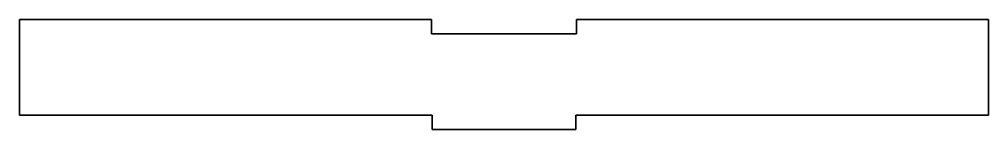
# Model space of a CAD drawing. Header units: inches. Extents: x 0 to 203, y 0 to 23.
import ezdxf

# ---------------------------------------------------------------- set-up
doc = ezdxf.new("R2010")
doc.units = ezdxf.units.IN
doc.header["$MEASUREMENT"] = 0
doc.layers.add('SIMUMAK Visible (ISO)', color=7, linetype='Continuous', lineweight=35)

# ---------------------------------------------------------------- blocks, each defined once
blk = doc.blocks.new('SMB-01-RCENT2-01_Sheet_12_SMB-01-RCENT2-01')
at = {"layer": 'SIMUMAK Visible (ISO)'}
for p, q in [((-101.4, -8.5), (-101.4, 11.5)), ((-101.4, 11.5), (-15.2, 11.5)), ((-15.2, 8.5), (-15.2, 11.5)), ((15.2, 11.5), (101.4, 11.5)), ((15.2, 11.5), (15.2, 8.5)), ((101.4, 11.5), (101.4, -8.5)), ((15.2, 8.5), (-15.2, 8.5)), ((-15, -8.5), (-101.4, -8.5)), ((-15, -8.5), (-15, -11.5)), ((15, -11.5), (15, -8.5)), ((101.4, -8.5), (15, -8.5)), ((-15, -11.5), (15, -11.5))]:
    blk.add_line(p, q, dxfattribs=at)

msp = doc.modelspace()

# ---------------------------------------------------------------- block references
msp.add_blockref('SMB-01-RCENT2-01_Sheet_12_SMB-01-RCENT2-01', (101.4, 11.5))

doc.saveas('drawing.dxf')
